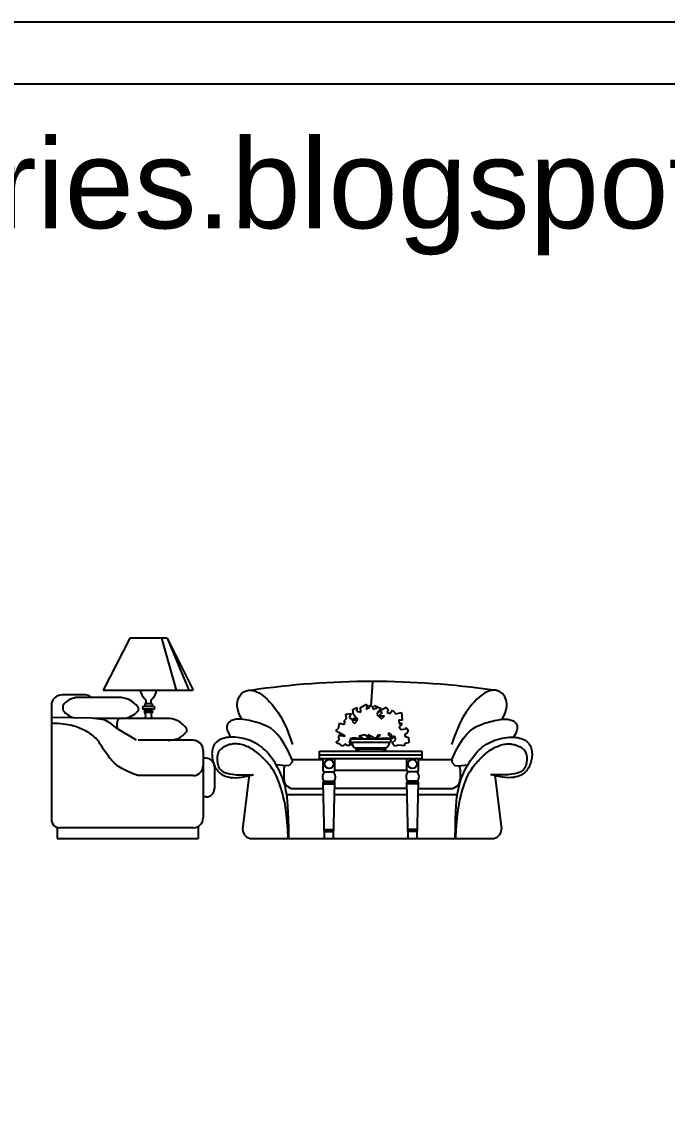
# Model space of a CAD drawing. Header units: inches. Extents: x 11 to 53.5, y 7.4 to 32.2.
# Drawn here: x 15.99 to 19.5, y 26.2 to 32.15 of the extents above; entities that cross this region are included whole.
import ezdxf

# ---------------------------------------------------------------- set-up
doc = ezdxf.new("R2010")
doc.units = ezdxf.units.IN
doc.header["$MEASUREMENT"] = 0
doc.layers.add('02', color=2, linetype='Continuous')
doc.layers.add('kadrbm', color=4, linetype='Continuous')
doc.styles.add('bmmm', font='swissel.ttf')

# ---------------------------------------------------------------- blocks, each defined once
blk = doc.blocks.new('kadrbm')
at = {"layer": 'kadrbm', "color": 4}
blk.add_lwpolyline([(0, 0), (0, 24.7972), (21, 24.7972), (21, 0), (0, 0)], close=True, dxfattribs=at)
blk.add_lwpolyline([(20.6631, 0.3257), (20.6631, 24.4603), (0.3369, 24.4603), (0.3369, 0.3257), (20.6631, 0.3257)], dxfattribs=at)
at = {"layer": 'kadrbm', "color": 211, "true_color": 0xf674fb, "style": 'bmmm'}
blk.add_text('www.cad-libraries.blogspot.com', height=0.485134, dxfattribs=at).set_placement((0.5726, 23.6772))

msp = doc.modelspace()

# ---------------------------------------------------------------- linework, layer by layer
at = {"layer": '02'}
for p, q in [((16.5794, 28.8099), (16.4354, 28.5275)), ((16.7823, 28.8099), (16.5794, 28.8099)), ((16.7516, 28.8099), (16.8305, 28.5275)), ((16.7823, 28.8099), (16.9232, 28.5275)), ((16.7823, 28.8099), (16.9002, 28.5275)), ((16.4354, 28.5275), (16.9232, 28.5275)), ((17.2134, 28.5244), (17.2191, 28.526)), ((17.2191, 28.526), (17.2248, 28.527)), ((17.2248, 28.527), (17.2308, 28.5275)), ((17.2308, 28.5275), (17.237, 28.5274)), ((17.237, 28.5274), (17.2434, 28.5267)), ((17.2434, 28.5267), (17.2503, 28.5254)), ((17.2503, 28.5254), (17.2574, 28.5234)), ((17.8966, 28.5746), (17.8877, 28.4416)), ((18.5382, 28.5254), (18.531, 28.5234)), ((18.545, 28.5267), (18.5382, 28.5254)), ((18.5515, 28.5274), (18.545, 28.5267)), ((18.5577, 28.5275), (18.5515, 28.5274)), ((18.5636, 28.527), (18.5577, 28.5275)), ((18.5694, 28.526), (18.5636, 28.527)), ((18.575, 28.5244), (18.5694, 28.526)), ((16.3388, 28.5017), (16.2139, 28.5017)), ((16.5182, 28.4873), (16.3001, 28.4873)), ((17.1641, 28.4641), (17.1665, 28.4741)), ((17.1665, 28.4741), (17.1698, 28.483)), ((17.1698, 28.483), (17.1735, 28.4908)), ((17.1735, 28.4908), (17.1776, 28.4977)), ((17.1776, 28.4977), (17.1821, 28.5037)), ((17.1821, 28.5037), (17.1868, 28.5088)), ((17.1868, 28.5088), (17.1919, 28.5131)), ((17.1919, 28.5131), (17.1971, 28.5168)), ((17.1971, 28.5168), (17.2024, 28.5199)), ((17.2024, 28.5199), (17.2079, 28.5224)), ((17.2079, 28.5224), (17.2134, 28.5244)), ((17.2574, 28.5234), (17.2651, 28.5208)), ((17.2651, 28.5208), (17.2732, 28.5173)), ((17.2732, 28.5173), (17.2819, 28.5126)), ((17.2819, 28.5126), (17.2914, 28.5067)), ((17.2914, 28.5067), (17.3016, 28.4991)), ((17.3016, 28.4991), (17.3127, 28.4899)), ((17.3127, 28.4899), (17.3247, 28.4786)), ((17.3247, 28.4786), (17.3378, 28.4651)), ((17.3378, 28.4651), (17.352, 28.4491)), ((18.4507, 28.4651), (18.4365, 28.4491)), ((18.4638, 28.4786), (18.4507, 28.4651)), ((18.4758, 28.4899), (18.4638, 28.4786)), ((18.4869, 28.4991), (18.4758, 28.4899)), ((18.4971, 28.5067), (18.4869, 28.4991)), ((18.5065, 28.5126), (18.4971, 28.5067)), ((18.5153, 28.5173), (18.5065, 28.5126)), ((18.5234, 28.5208), (18.5153, 28.5173)), ((18.531, 28.5234), (18.5234, 28.5208)), ((18.5806, 28.5224), (18.575, 28.5244)), ((18.586, 28.5199), (18.5806, 28.5224)), ((18.5914, 28.5168), (18.586, 28.5199)), ((18.5966, 28.5131), (18.5914, 28.5168)), ((18.6016, 28.5088), (18.5966, 28.5131)), ((18.6064, 28.5037), (18.6016, 28.5088)), ((18.6109, 28.4977), (18.6064, 28.5037)), ((18.615, 28.4908), (18.6109, 28.4977)), ((18.6187, 28.483), (18.615, 28.4908)), ((18.6219, 28.4741), (18.6187, 28.483)), ((18.6243, 28.4641), (18.6219, 28.4741)), ((16.1543, 28.4565), (16.1543, 27.8256)), ((16.2168, 28.4422), (16.2168, 28.4191)), ((16.6247, 28.4331), (16.6247, 28.4139)), ((16.7071, 28.4392), (16.6563, 28.4392)), ((16.7071, 28.4237), (16.6563, 28.4237)), ((16.6622, 28.4536), (16.6622, 28.4392)), ((16.7012, 28.4536), (16.6622, 28.4536)), ((16.7, 28.4147), (16.6634, 28.4147)), ((16.7, 28.4059), (16.6634, 28.4059)), ((16.7012, 28.4536), (16.7012, 28.4392)), ((17.1629, 28.4526), (17.1641, 28.4641)), ((17.1633, 28.4397), (17.1629, 28.4526)), ((17.1656, 28.425), (17.1633, 28.4397)), ((17.1702, 28.4085), (17.1656, 28.425)), ((17.1775, 28.3901), (17.1702, 28.4085)), ((17.352, 28.4491), (17.367, 28.4303)), ((17.367, 28.4303), (17.3827, 28.4082)), ((17.3827, 28.4082), (17.3988, 28.3824)), ((17.7896, 28.4222), (17.8139, 28.4329)), ((17.7944, 28.395), (17.7896, 28.4222)), ((17.8139, 28.4329), (17.8109, 28.4144)), ((17.8109, 28.4144), (17.8343, 28.4076)), ((17.8323, 28.4329), (17.8634, 28.4513)), ((17.8343, 28.4076), (17.8323, 28.4329)), ((17.8615, 28.4241), (17.8828, 28.4358)), ((17.8673, 28.4319), (17.8615, 28.4241)), ((17.8634, 28.4513), (17.8673, 28.4319)), ((17.8828, 28.4358), (17.876, 28.4445)), ((17.876, 28.4445), (17.8993, 28.4387)), ((17.8993, 28.4387), (17.8993, 28.4241)), ((17.8993, 28.4241), (17.9226, 28.4309)), ((17.9226, 28.4309), (17.9081, 28.4436)), ((17.9081, 28.4436), (17.943, 28.428)), ((17.9275, 28.4125), (17.9197, 28.395)), ((17.9275, 28.4125), (17.9702, 28.4348)), ((17.943, 28.428), (17.9275, 28.4125)), ((17.9518, 28.4057), (17.9275, 28.4125)), ((17.9343, 28.3921), (17.9518, 28.4057)), ((17.9702, 28.4348), (17.9838, 28.4164)), ((17.9838, 28.4164), (17.9751, 28.4076)), ((17.9751, 28.4076), (17.9906, 28.4018)), ((17.9906, 28.4018), (18.0062, 28.4183)), ((18.0062, 28.4183), (18.0237, 28.3989)), ((18.0237, 28.3989), (18.0547, 28.4067)), ((18.0547, 28.4067), (18.0557, 28.3892)), ((18.4058, 28.4082), (18.3897, 28.3824)), ((18.4215, 28.4303), (18.4058, 28.4082)), ((18.4365, 28.4491), (18.4215, 28.4303)), ((18.611, 28.3901), (18.6183, 28.4085)), ((18.6183, 28.4085), (18.6229, 28.425)), ((18.6229, 28.425), (18.6252, 28.4397)), ((18.6255, 28.4526), (18.6243, 28.4641)), ((18.6252, 28.4397), (18.6255, 28.4526)), ((16.37, 28.3758), (16.1543, 28.3799)), ((16.1727, 28.3471), (16.1543, 28.3473)), ((16.1895, 28.3464), (16.1727, 28.3471)), ((16.2049, 28.3453), (16.1895, 28.3464)), ((16.4425, 28.3673), (16.37, 28.3758)), ((16.7783, 28.3739), (16.3862, 28.3739)), ((16.4767, 28.346), (16.4425, 28.3673)), ((16.5129, 28.3183), (16.4767, 28.346)), ((17.1122, 28.3465), (17.1095, 28.3423)), ((17.1155, 28.3504), (17.1122, 28.3465)), ((17.1193, 28.3541), (17.1155, 28.3504)), ((17.1236, 28.3574), (17.1193, 28.3541)), ((17.1284, 28.3603), (17.1236, 28.3574)), ((17.1335, 28.3629), (17.1284, 28.3603)), ((17.139, 28.3651), (17.1335, 28.3629)), ((17.1448, 28.367), (17.139, 28.3651)), ((17.1508, 28.3684), (17.1448, 28.367)), ((17.1572, 28.3694), (17.1508, 28.3684)), ((17.164, 28.37), (17.1572, 28.3694)), ((17.1713, 28.3702), (17.164, 28.37)), ((17.1792, 28.37), (17.1713, 28.3702)), ((17.1878, 28.3694), (17.1775, 28.3901)), ((17.1878, 28.3694), (17.1792, 28.37)), ((17.1971, 28.3684), (17.1878, 28.3694)), ((17.2073, 28.367), (17.1971, 28.3684)), ((17.2183, 28.3651), (17.2073, 28.367)), ((17.2302, 28.3628), (17.2183, 28.3651)), ((17.2428, 28.36), (17.2302, 28.3628)), ((17.2562, 28.3566), (17.2428, 28.36)), ((17.2701, 28.3525), (17.2562, 28.3566)), ((17.2845, 28.3477), (17.2701, 28.3525)), ((17.2994, 28.3421), (17.2845, 28.3477)), ((17.3988, 28.3824), (17.415, 28.3524)), ((17.415, 28.3524), (17.4312, 28.3179)), ((17.7148, 28.3232), (17.7158, 28.3475)), ((17.7158, 28.3475), (17.7274, 28.3465)), ((17.7274, 28.3465), (17.74, 28.3426)), ((17.74, 28.3426), (17.7478, 28.3484)), ((17.7439, 28.362), (17.7566, 28.3746)), ((17.7478, 28.3484), (17.7439, 28.362)), ((17.7527, 28.397), (17.7672, 28.3999)), ((17.7566, 28.3746), (17.7527, 28.397)), ((17.7672, 28.3999), (17.7808, 28.4018)), ((17.775, 28.3911), (17.7702, 28.3795)), ((17.7702, 28.3795), (17.7876, 28.3678)), ((17.7808, 28.4018), (17.775, 28.3911)), ((17.7974, 28.3756), (17.7857, 28.3572)), ((17.7857, 28.3572), (17.7983, 28.3475)), ((17.7876, 28.3678), (17.8061, 28.3649)), ((17.8177, 28.3669), (17.7944, 28.395)), ((17.8061, 28.3649), (17.7974, 28.3756)), ((17.7983, 28.3475), (17.8177, 28.3669)), ((17.9197, 28.395), (17.946, 28.3727)), ((17.9401, 28.3873), (17.9343, 28.3921)), ((17.9615, 28.3863), (17.9401, 28.3873)), ((17.946, 28.3727), (17.9615, 28.3863)), ((18.0586, 28.363), (18.0392, 28.3659)), ((18.0392, 28.3659), (18.0421, 28.3455)), ((18.0421, 28.3455), (18.0538, 28.3504)), ((18.0538, 28.3504), (18.0538, 28.3387)), ((18.0557, 28.3892), (18.0586, 28.363)), ((18.3734, 28.3524), (18.3573, 28.3179)), ((18.3897, 28.3824), (18.3734, 28.3524)), ((18.4891, 28.3421), (18.504, 28.3477)), ((18.504, 28.3477), (18.5184, 28.3525)), ((18.5184, 28.3525), (18.5323, 28.3566)), ((18.5323, 28.3566), (18.5456, 28.36)), ((18.5456, 28.36), (18.5583, 28.3628)), ((18.5583, 28.3628), (18.5702, 28.3651)), ((18.5702, 28.3651), (18.5812, 28.367)), ((18.5812, 28.367), (18.5914, 28.3684)), ((18.5914, 28.3684), (18.6007, 28.3694)), ((18.6007, 28.3694), (18.611, 28.3901)), ((18.6007, 28.3694), (18.6092, 28.37)), ((18.6092, 28.37), (18.6171, 28.3702)), ((18.6171, 28.3702), (18.6244, 28.37)), ((18.6244, 28.37), (18.6313, 28.3694)), ((18.6313, 28.3694), (18.6376, 28.3684)), ((18.6376, 28.3684), (18.6437, 28.367)), ((18.6437, 28.367), (18.6495, 28.3651)), ((18.6495, 28.3651), (18.6549, 28.3629)), ((18.6549, 28.3629), (18.6601, 28.3603)), ((18.6601, 28.3603), (18.6648, 28.3574)), ((18.6648, 28.3574), (18.6691, 28.3541)), ((18.6691, 28.3541), (18.673, 28.3504)), ((18.673, 28.3504), (18.6763, 28.3465)), ((18.6763, 28.3465), (18.679, 28.3423)), ((16.219, 28.3438), (16.2049, 28.3453)), ((16.232, 28.342), (16.219, 28.3438)), ((16.244, 28.34), (16.232, 28.342)), ((16.2552, 28.3376), (16.244, 28.34)), ((16.2657, 28.3351), (16.2552, 28.3376)), ((16.2755, 28.3324), (16.2657, 28.3351)), ((16.2849, 28.3296), (16.2755, 28.3324)), ((16.2939, 28.3265), (16.2849, 28.3296)), ((16.3025, 28.3233), (16.2939, 28.3265)), ((16.3108, 28.3199), (16.3025, 28.3233)), ((16.319, 28.3163), (16.3108, 28.3199)), ((16.327, 28.3125), (16.319, 28.3163)), ((16.335, 28.3085), (16.327, 28.3125)), ((16.3431, 28.3043), (16.335, 28.3085)), ((16.3511, 28.2999), (16.3431, 28.3043)), ((16.359, 28.2952), (16.3511, 28.2999)), ((16.3668, 28.2902), (16.359, 28.2952)), ((16.3743, 28.2849), (16.3668, 28.2902)), ((16.616, 28.2562), (16.5129, 28.3183)), ((16.8866, 28.3198), (16.8866, 28.3005)), ((17.106, 28.3325), (17.1057, 28.3265)), ((17.1057, 28.3265), (17.1066, 28.3193)), ((17.1073, 28.3377), (17.106, 28.3325)), ((17.1066, 28.3193), (17.1088, 28.3106)), ((17.1095, 28.3423), (17.1073, 28.3377)), ((17.1088, 28.3106), (17.1127, 28.3001)), ((17.1127, 28.3001), (17.1182, 28.2874)), ((17.1182, 28.2874), (17.1258, 28.2724)), ((17.3146, 28.3358), (17.2994, 28.3421)), ((17.3302, 28.3283), (17.3146, 28.3358)), ((17.3462, 28.3187), (17.3302, 28.3283)), ((17.3628, 28.3059), (17.3462, 28.3187)), ((17.3803, 28.2885), (17.3628, 28.3059)), ((17.3987, 28.2655), (17.3803, 28.2885)), ((17.4312, 28.3179), (17.4469, 28.2784)), ((17.6983, 28.3086), (17.7148, 28.3232)), ((17.7138, 28.298), (17.6983, 28.3086)), ((17.7488, 28.2776), (17.7138, 28.298)), ((17.9897, 28.2941), (17.9799, 28.2883)), ((17.9799, 28.2883), (18.0038, 28.2627)), ((18.0013, 28.2834), (17.9897, 28.2941)), ((18.046, 28.3339), (18.0421, 28.3222)), ((18.0421, 28.3222), (18.0508, 28.3135)), ((18.0538, 28.3387), (18.046, 28.3339)), ((18.0508, 28.3135), (18.079, 28.3174)), ((18.0839, 28.2931), (18.0712, 28.2844)), ((18.079, 28.3174), (18.0771, 28.3251)), ((18.0771, 28.3251), (18.0897, 28.3116)), ((18.0897, 28.3116), (18.0839, 28.2931)), ((18.3573, 28.3179), (18.3415, 28.2784)), ((18.3898, 28.2655), (18.4082, 28.2885)), ((18.4082, 28.2885), (18.4257, 28.3059)), ((18.4257, 28.3059), (18.4423, 28.3187)), ((18.4423, 28.3187), (18.4583, 28.3283)), ((18.4583, 28.3283), (18.4739, 28.3358)), ((18.4739, 28.3358), (18.4891, 28.3421)), ((18.6702, 28.2874), (18.6627, 28.2724)), ((18.6758, 28.3001), (18.6702, 28.2874)), ((18.6796, 28.3106), (18.6758, 28.3001)), ((18.679, 28.3423), (18.6811, 28.3377)), ((18.6819, 28.3193), (18.6796, 28.3106)), ((18.6811, 28.3377), (18.6824, 28.3325)), ((18.6827, 28.3265), (18.6819, 28.3193)), ((18.6824, 28.3325), (18.6827, 28.3265)), ((16.3817, 28.2792), (16.3743, 28.2849)), ((16.3886, 28.2732), (16.3817, 28.2792)), ((16.3952, 28.2667), (16.3886, 28.2732)), ((16.4014, 28.2598), (16.3952, 28.2667)), ((16.4072, 28.2525), (16.4014, 28.2598)), ((16.4126, 28.2449), (16.4072, 28.2525)), ((16.4179, 28.2372), (16.4126, 28.2449)), ((16.4229, 28.2293), (16.4179, 28.2372)), ((16.4278, 28.2213), (16.4229, 28.2293)), ((16.9239, 28.2554), (16.6251, 28.2554)), ((17.0353, 28.2269), (17.0323, 28.2204)), ((17.0389, 28.2331), (17.0353, 28.2269)), ((17.0431, 28.2389), (17.0389, 28.2331)), ((17.0481, 28.2443), (17.0431, 28.2389)), ((17.0538, 28.2493), (17.0481, 28.2443)), ((17.0603, 28.2539), (17.0538, 28.2493)), ((17.0675, 28.2581), (17.0603, 28.2539)), ((17.0756, 28.2619), (17.0675, 28.2581)), ((17.0843, 28.2651), (17.0756, 28.2619)), ((17.0937, 28.2679), (17.0843, 28.2651)), ((17.1038, 28.27), (17.0937, 28.2679)), ((17.1084, 28.2277), (17.1023, 28.2252)), ((17.1145, 28.2715), (17.1038, 28.27)), ((17.1148, 28.23), (17.1084, 28.2277)), ((17.1258, 28.2724), (17.1145, 28.2715)), ((17.1213, 28.2319), (17.1148, 28.23)), ((17.1279, 28.2336), (17.1213, 28.2319)), ((17.1376, 28.2726), (17.1258, 28.2724)), ((17.1347, 28.2348), (17.1279, 28.2336)), ((17.1415, 28.2357), (17.1347, 28.2348)), ((17.1498, 28.2721), (17.1376, 28.2726)), ((17.1484, 28.2362), (17.1415, 28.2357)), ((17.1553, 28.2362), (17.1484, 28.2362)), ((17.1625, 28.2709), (17.1498, 28.2721)), ((17.1622, 28.2358), (17.1553, 28.2362)), ((17.1693, 28.235), (17.1622, 28.2358)), ((17.1754, 28.2691), (17.1625, 28.2709)), ((17.1764, 28.2339), (17.1693, 28.235)), ((17.1884, 28.2666), (17.1754, 28.2691)), ((17.1836, 28.2323), (17.1764, 28.2339)), ((17.1909, 28.2305), (17.1836, 28.2323)), ((17.2014, 28.2635), (17.1884, 28.2666)), ((17.1984, 28.2282), (17.1909, 28.2305)), ((17.2059, 28.2256), (17.1984, 28.2282)), ((17.2143, 28.2599), (17.2014, 28.2635)), ((17.227, 28.2557), (17.2143, 28.2599)), ((17.2393, 28.2511), (17.227, 28.2557)), ((17.2511, 28.246), (17.2393, 28.2511)), ((17.2624, 28.2403), (17.2511, 28.246)), ((17.2734, 28.2341), (17.2624, 28.2403)), ((17.284, 28.2273), (17.2734, 28.2341)), ((17.2942, 28.2198), (17.284, 28.2273)), ((17.4182, 28.2356), (17.3987, 28.2655)), ((17.4391, 28.1976), (17.4182, 28.2356)), ((17.4469, 28.2784), (17.4621, 28.2335)), ((17.7022, 28.2426), (17.7031, 28.2504)), ((17.7206, 28.232), (17.7022, 28.2426)), ((17.7031, 28.2504), (17.7119, 28.2543)), ((17.7119, 28.2543), (17.7167, 28.2582)), ((17.7148, 28.2698), (17.7158, 28.2844)), ((17.7167, 28.2582), (17.7148, 28.2698)), ((17.7158, 28.2844), (17.7245, 28.2815)), ((17.7206, 28.231), (17.7206, 28.232)), ((17.7342, 28.2242), (17.7206, 28.231)), ((17.7245, 28.2815), (17.7488, 28.2776)), ((17.7468, 28.2339), (17.7342, 28.2242)), ((17.7634, 28.2261), (17.7468, 28.2339)), ((17.7847, 28.232), (17.7634, 28.2261)), ((17.777, 28.265), (17.7711, 28.2397)), ((17.7711, 28.2397), (17.7847, 28.232)), ((17.7983, 28.2688), (17.777, 28.265)), ((17.988, 28.2617), (17.7857, 28.2617)), ((17.988, 28.243), (17.7857, 28.243)), ((17.8255, 28.264), (17.7983, 28.2688)), ((17.8527, 28.2844), (17.8226, 28.2786)), ((17.8226, 28.2786), (17.8449, 28.2688)), ((17.8449, 28.2688), (17.8255, 28.264)), ((17.8857, 28.2669), (17.8527, 28.2844)), ((17.8751, 28.2844), (17.8644, 28.2737)), ((17.8644, 28.2737), (17.8857, 28.2669)), ((17.9139, 28.264), (17.8751, 28.2844)), ((17.9294, 28.2853), (17.9139, 28.264)), ((17.9139, 28.264), (17.9411, 28.2834)), ((17.9712, 28.2669), (17.9139, 28.264)), ((17.9139, 28.264), (17.9139, 28.264)), ((17.9411, 28.2834), (17.9294, 28.2853)), ((18.0038, 28.2627), (17.9712, 28.2669)), ((18.0038, 28.2627), (18.0013, 28.2834)), ((18.0169, 28.2795), (18.0038, 28.2627)), ((18.0038, 28.2627), (18.0038, 28.2627)), ((18.0038, 28.2425), (18.0227, 28.2601)), ((18.0169, 28.2242), (18.0038, 28.2425)), ((18.0227, 28.2601), (18.0169, 28.2795)), ((18.0392, 28.2291), (18.0169, 28.2242)), ((18.0693, 28.2252), (18.0392, 28.2291)), ((18.0722, 28.2388), (18.0693, 28.2252)), ((18.0712, 28.2844), (18.0761, 28.2756)), ((18.0936, 28.2426), (18.0722, 28.2388)), ((18.0761, 28.2756), (18.0926, 28.2708)), ((18.0926, 28.2708), (18.0936, 28.2426)), ((18.3415, 28.2784), (18.3264, 28.2335)), ((18.3493, 28.1976), (18.3702, 28.2356)), ((18.3702, 28.2356), (18.3898, 28.2655)), ((18.4943, 28.2198), (18.5045, 28.2273)), ((18.5045, 28.2273), (18.5151, 28.2341)), ((18.5151, 28.2341), (18.526, 28.2403)), ((18.526, 28.2403), (18.5374, 28.246)), ((18.5374, 28.246), (18.5492, 28.2511)), ((18.5492, 28.2511), (18.5615, 28.2557)), ((18.5615, 28.2557), (18.5741, 28.2599)), ((18.5741, 28.2599), (18.587, 28.2635)), ((18.5825, 28.2256), (18.5901, 28.2282)), ((18.587, 28.2635), (18.6001, 28.2666)), ((18.5901, 28.2282), (18.5976, 28.2305)), ((18.5976, 28.2305), (18.6049, 28.2323)), ((18.6001, 28.2666), (18.6131, 28.2691)), ((18.6049, 28.2323), (18.6121, 28.2339)), ((18.6121, 28.2339), (18.6192, 28.235)), ((18.6131, 28.2691), (18.626, 28.2709)), ((18.6192, 28.235), (18.6262, 28.2358)), ((18.626, 28.2709), (18.6386, 28.2721)), ((18.6262, 28.2358), (18.6332, 28.2362)), ((18.6332, 28.2362), (18.6401, 28.2362)), ((18.6386, 28.2721), (18.6509, 28.2726)), ((18.6401, 28.2362), (18.647, 28.2357)), ((18.647, 28.2357), (18.6538, 28.2348)), ((18.6509, 28.2726), (18.6627, 28.2724)), ((18.6538, 28.2348), (18.6605, 28.2336)), ((18.6605, 28.2336), (18.6672, 28.2319)), ((18.6627, 28.2724), (18.674, 28.2715)), ((18.6672, 28.2319), (18.6737, 28.23)), ((18.6737, 28.23), (18.6801, 28.2277)), ((18.674, 28.2715), (18.6847, 28.27)), ((18.6801, 28.2277), (18.6862, 28.2252)), ((18.6847, 28.27), (18.6947, 28.2679)), ((18.6947, 28.2679), (18.7042, 28.2651)), ((18.7042, 28.2651), (18.7129, 28.2619)), ((18.7129, 28.2619), (18.7209, 28.2581)), ((18.7209, 28.2581), (18.7282, 28.2539)), ((18.7282, 28.2539), (18.7347, 28.2493)), ((18.7347, 28.2493), (18.7404, 28.2443)), ((18.7404, 28.2443), (18.7453, 28.2389)), ((18.7453, 28.2389), (18.7496, 28.2331)), ((18.7496, 28.2331), (18.7532, 28.2269)), ((18.7532, 28.2269), (18.7562, 28.2204)), ((16.4327, 28.2134), (16.4278, 28.2213)), ((16.4375, 28.2057), (16.4327, 28.2134)), ((16.4425, 28.1981), (16.4375, 28.2057)), ((16.4476, 28.1906), (16.4425, 28.1981)), ((16.4528, 28.1833), (16.4476, 28.1906)), ((16.4582, 28.176), (16.4528, 28.1833)), ((16.4639, 28.1686), (16.4582, 28.176)), ((16.4698, 28.1612), (16.4639, 28.1686)), ((16.978, 28.2013), (16.978, 27.8346)), ((17.0261, 28.1912), (17.0258, 28.1833)), ((17.0258, 28.1833), (17.026, 28.1754)), ((17.026, 28.1754), (17.0266, 28.1674)), ((17.0269, 28.1989), (17.0261, 28.1912)), ((17.0266, 28.1674), (17.0276, 28.1594)), ((17.0281, 28.2064), (17.0269, 28.1989)), ((17.0299, 28.2135), (17.0281, 28.2064)), ((17.0323, 28.2204), (17.0299, 28.2135)), ((17.0547, 28.1677), (17.0542, 28.1606)), ((17.0556, 28.1746), (17.0547, 28.1677)), ((17.057, 28.1811), (17.0556, 28.1746)), ((17.0589, 28.1871), (17.057, 28.1811)), ((17.0613, 28.1926), (17.0589, 28.1871)), ((17.0642, 28.1976), (17.0613, 28.1926)), ((17.0676, 28.2021), (17.0642, 28.1976)), ((17.0714, 28.2062), (17.0676, 28.2021)), ((17.0757, 28.2099), (17.0714, 28.2062)), ((17.0803, 28.2134), (17.0757, 28.2099)), ((17.0854, 28.2166), (17.0803, 28.2134)), ((17.0907, 28.2196), (17.0854, 28.2166)), ((17.0963, 28.2225), (17.0907, 28.2196)), ((17.1023, 28.2252), (17.0963, 28.2225)), ((17.2136, 28.2227), (17.2059, 28.2256)), ((17.2214, 28.2194), (17.2136, 28.2227)), ((17.2292, 28.2157), (17.2214, 28.2194)), ((17.237, 28.2117), (17.2292, 28.2157)), ((17.2448, 28.2072), (17.237, 28.2117)), ((17.2526, 28.2024), (17.2448, 28.2072)), ((17.2602, 28.1971), (17.2526, 28.2024)), ((17.2678, 28.1914), (17.2602, 28.1971)), ((17.2753, 28.1853), (17.2678, 28.1914)), ((17.2827, 28.179), (17.2753, 28.1853)), ((17.2899, 28.1724), (17.2827, 28.179)), ((17.297, 28.1656), (17.2899, 28.1724)), ((17.3042, 28.2115), (17.2942, 28.2198)), ((17.3139, 28.2025), (17.3042, 28.2115)), ((17.3235, 28.1926), (17.3139, 28.2025)), ((17.3328, 28.1818), (17.3235, 28.1926)), ((17.342, 28.1702), (17.3328, 28.1818)), ((17.3509, 28.158), (17.342, 28.1702)), ((17.4615, 28.1503), (17.4391, 28.1976)), ((17.6092, 28.1959), (18.1657, 28.1959)), ((17.6092, 28.1559), (17.6092, 28.1959)), ((17.6092, 28.1759), (18.1657, 28.1759)), ((17.8046, 28.2151), (17.9707, 28.2151)), ((17.808, 28.2089), (17.9673, 28.2089)), ((18.1657, 28.1559), (18.1657, 28.1959)), ((18.327, 28.1503), (18.3493, 28.1976)), ((18.4376, 28.158), (18.4465, 28.1702)), ((18.4465, 28.1702), (18.4556, 28.1818)), ((18.4556, 28.1818), (18.465, 28.1926)), ((18.465, 28.1926), (18.4745, 28.2025)), ((18.4745, 28.2025), (18.4843, 28.2115)), ((18.4843, 28.2115), (18.4943, 28.2198)), ((18.4915, 28.1656), (18.4986, 28.1724)), ((18.4986, 28.1724), (18.5058, 28.179)), ((18.5058, 28.179), (18.5132, 28.1853)), ((18.5132, 28.1853), (18.5206, 28.1914)), ((18.5206, 28.1914), (18.5282, 28.1971)), ((18.5282, 28.1971), (18.5359, 28.2024)), ((18.5359, 28.2024), (18.5437, 28.2072)), ((18.5437, 28.2072), (18.5515, 28.2117)), ((18.5515, 28.2117), (18.5593, 28.2157)), ((18.5593, 28.2157), (18.5671, 28.2194)), ((18.5671, 28.2194), (18.5749, 28.2227)), ((18.5749, 28.2227), (18.5825, 28.2256)), ((18.6862, 28.2252), (18.6921, 28.2225)), ((18.6921, 28.2225), (18.6978, 28.2196)), ((18.6978, 28.2196), (18.7031, 28.2166)), ((18.7031, 28.2166), (18.7081, 28.2134)), ((18.7081, 28.2134), (18.7128, 28.2099)), ((18.7128, 28.2099), (18.717, 28.2062)), ((18.717, 28.2062), (18.7209, 28.2021)), ((18.7209, 28.2021), (18.7243, 28.1976)), ((18.7243, 28.1976), (18.7272, 28.1926)), ((18.7272, 28.1926), (18.7296, 28.1871)), ((18.7296, 28.1871), (18.7315, 28.1811)), ((18.7315, 28.1811), (18.7329, 28.1746)), ((18.7329, 28.1746), (18.7338, 28.1677)), ((18.7338, 28.1677), (18.7343, 28.1606)), ((18.7562, 28.2204), (18.7585, 28.2135)), ((18.7585, 28.2135), (18.7603, 28.2064)), ((18.7603, 28.2064), (18.7616, 28.1989)), ((18.7619, 28.1674), (18.7609, 28.1594)), ((18.7616, 28.1989), (18.7623, 28.1912)), ((18.7625, 28.1754), (18.7619, 28.1674)), ((18.7623, 28.1912), (18.7626, 28.1833)), ((18.7626, 28.1833), (18.7625, 28.1754)), ((16.4761, 28.1537), (16.4698, 28.1612)), ((16.4827, 28.1459), (16.4761, 28.1537)), ((16.4898, 28.138), (16.4827, 28.1459)), ((16.4982, 28.1296), (16.4898, 28.138)), ((16.5087, 28.1207), (16.4982, 28.1296)), ((16.5222, 28.1112), (16.5087, 28.1207)), ((16.5395, 28.1009), (16.5222, 28.1112)), ((16.9939, 28.1577), (16.978, 28.1577)), ((17.0276, 28.1594), (17.0289, 28.1515)), ((17.0289, 28.1515), (17.0306, 28.1438)), ((17.0306, 28.1438), (17.0326, 28.1363)), ((17.0326, 28.1363), (17.0349, 28.129)), ((17.0349, 28.129), (17.0375, 28.122)), ((17.0375, 28.122), (17.0405, 28.1152)), ((17.039, 28.1126), (17.039, 27.9936)), ((17.0405, 28.1152), (17.0438, 28.1086)), ((17.0438, 28.1086), (17.0474, 28.1023)), ((17.0542, 28.1606), (17.0541, 28.1533)), ((17.0541, 28.1533), (17.0544, 28.146)), ((17.0544, 28.146), (17.0551, 28.1388)), ((17.0551, 28.1388), (17.056, 28.1317)), ((17.056, 28.1317), (17.0572, 28.1249)), ((17.0572, 28.1249), (17.0589, 28.1183)), ((17.0589, 28.1183), (17.0612, 28.112)), ((17.0612, 28.112), (17.0641, 28.106)), ((17.3039, 28.1587), (17.297, 28.1656)), ((17.3106, 28.1518), (17.3039, 28.1587)), ((17.3171, 28.1449), (17.3106, 28.1518)), ((17.3235, 28.1381), (17.3171, 28.1449)), ((17.3296, 28.1313), (17.3235, 28.1381)), ((17.3356, 28.1243), (17.3296, 28.1313)), ((17.3415, 28.117), (17.3356, 28.1243)), ((17.3473, 28.1093), (17.3415, 28.117)), ((17.353, 28.101), (17.3473, 28.1093)), ((17.3595, 28.1453), (17.3509, 28.158)), ((17.3678, 28.1324), (17.3595, 28.1453)), ((17.3756, 28.1192), (17.3678, 28.1324)), ((17.4257, 28.1176), (17.3735, 28.1227)), ((17.3829, 28.106), (17.3756, 28.1192)), ((17.4445, 28.1192), (17.4257, 28.1176)), ((17.4615, 28.1363), (17.4445, 28.1192)), ((17.6292, 28.1503), (17.4615, 28.1503)), ((17.4615, 28.1503), (17.4615, 28.1363)), ((17.6092, 28.1559), (18.1657, 28.1559)), ((17.6292, 28.0889), (17.6292, 28.1559)), ((17.6922, 28.0889), (17.6922, 28.1559)), ((18.0827, 28.0889), (18.0827, 28.1559)), ((18.1457, 28.0889), (18.1457, 28.1559)), ((18.327, 28.1503), (18.1457, 28.1503)), ((18.327, 28.1503), (18.327, 28.1363)), ((18.327, 28.1363), (18.344, 28.1192)), ((18.344, 28.1192), (18.3627, 28.1176)), ((18.3627, 28.1176), (18.415, 28.1227)), ((18.4055, 28.106), (18.4129, 28.1192)), ((18.4129, 28.1192), (18.4207, 28.1324)), ((18.4207, 28.1324), (18.429, 28.1453)), ((18.429, 28.1453), (18.4376, 28.158)), ((18.4354, 28.101), (18.4412, 28.1093)), ((18.4412, 28.1093), (18.4469, 28.117)), ((18.4469, 28.117), (18.4528, 28.1243)), ((18.4528, 28.1243), (18.4588, 28.1313)), ((18.4588, 28.1313), (18.465, 28.1381)), ((18.465, 28.1381), (18.4714, 28.1449)), ((18.4714, 28.1449), (18.4779, 28.1518)), ((18.4779, 28.1518), (18.4846, 28.1587)), ((18.4846, 28.1587), (18.4915, 28.1656)), ((18.7273, 28.112), (18.7243, 28.106)), ((18.7296, 28.1183), (18.7273, 28.112)), ((18.7312, 28.1249), (18.7296, 28.1183)), ((18.7325, 28.1317), (18.7312, 28.1249)), ((18.7334, 28.1388), (18.7325, 28.1317)), ((18.734, 28.146), (18.7334, 28.1388)), ((18.7343, 28.1533), (18.734, 28.146)), ((18.7343, 28.1606), (18.7343, 28.1533)), ((18.7447, 28.1086), (18.7411, 28.1023)), ((18.748, 28.1152), (18.7447, 28.1086)), ((18.751, 28.122), (18.748, 28.1152)), ((18.7536, 28.129), (18.751, 28.122)), ((18.7559, 28.1363), (18.7536, 28.129)), ((18.7579, 28.1438), (18.7559, 28.1363)), ((18.7596, 28.1515), (18.7579, 28.1438)), ((18.7609, 28.1594), (18.7596, 28.1515)), ((16.5616, 28.0898), (16.5395, 28.1009)), ((16.5893, 28.0775), (16.5616, 28.0898)), ((16.6234, 28.0642), (16.5893, 28.0775)), ((16.9239, 28.0642), (16.6234, 28.0642)), ((17.0474, 28.1023), (17.0514, 28.0963)), ((17.0514, 28.0963), (17.0558, 28.0905)), ((17.0558, 28.0905), (17.0606, 28.085)), ((17.0606, 28.085), (17.0659, 28.0798)), ((17.0641, 28.106), (17.068, 28.1004)), ((17.0659, 28.0798), (17.0717, 28.0749)), ((17.068, 28.1004), (17.073, 28.095)), ((17.0717, 28.0749), (17.0783, 28.0704)), ((17.073, 28.095), (17.0792, 28.09)), ((17.0783, 28.0704), (17.0857, 28.0663)), ((17.0792, 28.09), (17.0868, 28.0852)), ((17.0857, 28.0663), (17.094, 28.0626)), ((17.0868, 28.0852), (17.0959, 28.0809)), ((17.094, 28.0626), (17.1033, 28.0593)), ((17.0959, 28.0809), (17.1071, 28.0769)), ((17.1033, 28.0593), (17.1138, 28.0566)), ((17.1071, 28.0769), (17.1206, 28.0736)), ((17.1138, 28.0566), (17.1255, 28.0543)), ((17.1206, 28.0736), (17.137, 28.0708)), ((17.1255, 28.0543), (17.1385, 28.0528)), ((17.137, 28.0708), (17.1567, 28.0689)), ((17.1385, 28.0528), (17.1531, 28.0523)), ((17.1531, 28.0523), (17.1692, 28.0528)), ((17.1567, 28.0689), (17.1801, 28.0678)), ((17.1692, 28.0528), (17.187, 28.0547)), ((17.1801, 28.0678), (17.2077, 28.0678)), ((17.187, 28.0547), (17.2066, 28.0582)), ((17.2276, 28.0682), (17.1919, 27.773)), ((17.2066, 28.0582), (17.2282, 28.0634)), ((17.2077, 28.0678), (17.2399, 28.0688)), ((17.2282, 28.0634), (17.2519, 28.0706)), ((17.3587, 28.0921), (17.353, 28.101)), ((17.3643, 28.0824), (17.3587, 28.0921)), ((17.37, 28.0717), (17.3643, 28.0824)), ((17.3756, 28.0601), (17.37, 28.0717)), ((17.3811, 28.0475), (17.3756, 28.0601)), ((17.3898, 28.093), (17.3829, 28.106)), ((17.396, 28.0801), (17.3898, 28.093)), ((17.4018, 28.0673), (17.396, 28.0801)), ((17.4071, 28.0545), (17.4018, 28.0673)), ((17.4119, 28.0415), (17.4071, 28.0545)), ((17.4161, 28.0988), (17.4161, 28.045)), ((17.6342, 28.0839), (17.6872, 28.0839)), ((17.6922, 28.0939), (18.0827, 28.0939)), ((18.1407, 28.0839), (18.0877, 28.0839)), ((18.3724, 28.0988), (18.3724, 28.045)), ((18.3766, 28.0415), (18.3814, 28.0545)), ((18.3814, 28.0545), (18.3867, 28.0673)), ((18.3867, 28.0673), (18.3924, 28.0801)), ((18.3924, 28.0801), (18.3987, 28.093)), ((18.3987, 28.093), (18.4055, 28.106)), ((18.4073, 28.0475), (18.4129, 28.0601)), ((18.4129, 28.0601), (18.4185, 28.0717)), ((18.4185, 28.0717), (18.4241, 28.0824)), ((18.4241, 28.0824), (18.4298, 28.0921)), ((18.4298, 28.0921), (18.4354, 28.101)), ((18.5602, 28.0634), (18.5366, 28.0706)), ((18.5808, 28.0678), (18.5486, 28.0688)), ((18.5818, 28.0582), (18.5602, 28.0634)), ((18.5609, 28.0682), (18.5965, 27.773)), ((18.6083, 28.0678), (18.5808, 28.0678)), ((18.6015, 28.0547), (18.5818, 28.0582)), ((18.6193, 28.0528), (18.6015, 28.0547)), ((18.6318, 28.0689), (18.6083, 28.0678)), ((18.6354, 28.0523), (18.6193, 28.0528)), ((18.6514, 28.0708), (18.6318, 28.0689)), ((18.6499, 28.0528), (18.6354, 28.0523)), ((18.663, 28.0543), (18.6499, 28.0528)), ((18.6679, 28.0736), (18.6514, 28.0708)), ((18.6747, 28.0566), (18.663, 28.0543)), ((18.6814, 28.0769), (18.6679, 28.0736)), ((18.6852, 28.0593), (18.6747, 28.0566)), ((18.6925, 28.0809), (18.6814, 28.0769)), ((18.6945, 28.0626), (18.6852, 28.0593)), ((18.7017, 28.0852), (18.6925, 28.0809)), ((18.7028, 28.0663), (18.6945, 28.0626)), ((18.7093, 28.09), (18.7017, 28.0852)), ((18.7102, 28.0704), (18.7028, 28.0663)), ((18.7155, 28.095), (18.7093, 28.09)), ((18.7167, 28.0749), (18.7102, 28.0704)), ((18.7204, 28.1004), (18.7155, 28.095)), ((18.7226, 28.0798), (18.7167, 28.0749)), ((18.7243, 28.106), (18.7204, 28.1004)), ((18.7279, 28.085), (18.7226, 28.0798)), ((18.7327, 28.0905), (18.7279, 28.085)), ((18.7371, 28.0963), (18.7327, 28.0905)), ((18.7411, 28.1023), (18.7371, 28.0963)), ((17.3867, 28.0339), (17.3811, 28.0475)), ((17.3921, 28.0194), (17.3867, 28.0339)), ((17.3975, 28.0037), (17.3921, 28.0194)), ((17.4027, 27.9871), (17.3975, 28.0037)), ((17.4163, 28.028), (17.4119, 28.0415)), ((17.4203, 28.0139), (17.4163, 28.028)), ((17.424, 27.9991), (17.4203, 28.0139)), ((17.4274, 27.9834), (17.424, 27.9991)), ((17.458, 27.9935), (17.6302, 27.9935)), ((17.6292, 28.0259), (17.6922, 28.0259)), ((17.6292, 28.0199), (17.6922, 28.0199)), ((17.6365, 27.7216), (17.6293, 28.0277)), ((17.6343, 28.0329), (17.6871, 28.0329)), ((17.6849, 27.7216), (17.6921, 28.0277)), ((18.0836, 27.9935), (17.6913, 27.9935)), ((18.1457, 28.0259), (18.0827, 28.0259)), ((18.1457, 28.0199), (18.0827, 28.0199)), ((18.09, 27.7216), (18.0828, 28.0277)), ((18.1406, 28.0329), (18.0878, 28.0329)), ((18.1384, 27.7216), (18.1456, 28.0277)), ((18.1448, 27.9935), (18.3209, 27.9935)), ((18.3611, 27.9834), (18.3645, 27.9991)), ((18.3645, 27.9991), (18.3682, 28.0139)), ((18.3682, 28.0139), (18.3722, 28.028)), ((18.3722, 28.028), (18.3766, 28.0415)), ((18.3858, 27.9871), (18.391, 28.0037)), ((18.391, 28.0037), (18.3964, 28.0194)), ((18.3964, 28.0194), (18.4018, 28.0339)), ((18.4018, 28.0339), (18.4073, 28.0475)), ((16.9939, 27.9484), (16.978, 27.9484)), ((17.4078, 27.9694), (17.4027, 27.9871)), ((17.4127, 27.9505), (17.4078, 27.9694)), ((17.4175, 27.9298), (17.4127, 27.9505)), ((17.422, 27.9064), (17.4175, 27.9298)), ((17.4305, 27.9664), (17.4274, 27.9834)), ((17.4334, 27.9473), (17.4305, 27.9664)), ((17.6309, 27.9598), (17.4315, 27.9598)), ((17.4359, 27.9249), (17.4334, 27.9473)), ((18.0844, 27.9598), (17.6905, 27.9598)), ((18.3569, 27.9598), (18.144, 27.9598)), ((18.3525, 27.9249), (18.3551, 27.9473)), ((18.3551, 27.9473), (18.3579, 27.9664)), ((18.3579, 27.9664), (18.3611, 27.9834)), ((18.3665, 27.9064), (18.371, 27.9298)), ((18.371, 27.9298), (18.3757, 27.9505)), ((18.3757, 27.9505), (18.3807, 27.9694)), ((18.3807, 27.9694), (18.3858, 27.9871)), ((17.4262, 27.8797), (17.422, 27.9064)), ((17.4301, 27.8488), (17.4262, 27.8797)), ((17.4381, 27.8983), (17.4359, 27.9249)), ((17.4399, 27.8662), (17.4381, 27.8983)), ((18.3486, 27.8662), (18.3504, 27.8983)), ((18.3504, 27.8983), (18.3525, 27.9249)), ((18.3583, 27.8488), (18.3622, 27.8797)), ((18.3622, 27.8797), (18.3665, 27.9064)), ((17.4337, 27.813), (17.4301, 27.8488)), ((17.4368, 27.7715), (17.4337, 27.813)), ((17.4412, 27.8276), (17.4399, 27.8662)), ((17.442, 27.7815), (17.4412, 27.8276)), ((18.3465, 27.7815), (18.3473, 27.8276)), ((18.3473, 27.8276), (18.3486, 27.8662)), ((18.3517, 27.7715), (18.3548, 27.813)), ((18.3548, 27.813), (18.3583, 27.8488)), ((16.1849, 27.7828), (16.1849, 27.7216)), ((16.9239, 27.7804), (16.1994, 27.7804)), ((16.9511, 27.7878), (16.9511, 27.7216)), ((17.4394, 27.7235), (17.4368, 27.7715)), ((17.4422, 27.7267), (17.442, 27.7815)), ((17.6354, 27.7709), (17.6861, 27.7709)), ((17.6356, 27.7609), (17.6858, 27.7609)), ((18.1395, 27.7709), (18.0888, 27.7709)), ((18.1393, 27.7609), (18.0891, 27.7609)), ((18.3462, 27.7267), (18.3465, 27.7815)), ((18.349, 27.7235), (18.3517, 27.7715)), ((16.1849, 27.7216), (16.9511, 27.7216)), ((17.2434, 27.7216), (18.5451, 27.7216))]:
    msp.add_line(p, q, dxfattribs=at)
for centre in [(17.6612, 28.1271), (18.1137, 28.1271)]:
    msp.add_circle(centre, 0.024, dxfattribs=at)
for centre, radius, start, end in [((16.7129, 28.5376), 0.0769, 187.48814, 227.33784), ((16.6488, 28.5376), 0.0769, 312.66216, 352.51186), ((17.8966, 24.0142), 4.5604, 81.74375, 98.31644), ((16.2121, 28.4422), 0.0595, 88.18056, 166.04763), ((16.2958, 28.3958), 0.0916, 87.26379, 149.58067), ((16.3388, 28.4565), 0.0451, 42.98145, 90), ((16.5241, 28.3671), 0.1204, 33.29447, 92.78624), ((16.6488, 28.4651), 0.0199, 324.41072, 52.97215), ((16.7129, 28.4651), 0.0199, 127.02785, 215.58928), ((16.3017, 28.4811), 0.1053, 216.14457, 259.14419), ((16.5218, 28.5177), 0.1461, 280.41389, 314.76411), ((16.6563, 28.4314), 0.00772, 90, 270), ((16.6536, 28.4143), 0.00984, 2.17122, 73.74839), ((16.6634, 28.4103), 0.00437, 90, 270), ((16.6381, 28.3906), 0.0281, 323.57451, 32.9805), ((16.7235, 28.3906), 0.0281, 147.0195, 216.42549), ((16.7098, 28.4143), 0.00984, 106.25161, 177.82878), ((16.7, 28.4103), 0.00437, 270, 90), ((16.7071, 28.4314), 0.00772, 270, 90), ((16.5758, 28.3397), 0.0665, 149.00375, 198.82501), ((16.7843, 28.2506), 0.1235, 34.08416, 92.795), ((16.7932, 28.3744), 0.1191, 267.19261, 321.68579), ((16.9239, 28.2013), 0.0541, 0, 90), ((17.7857, 28.2524), 0.00936, 90, 270), ((17.8137, 28.241), 0.028, 175.98474, 250.54212), ((17.96, 28.241), 0.028, 292.47264, 4.01526), ((17.988, 28.2524), 0.00936, 270, 90), ((17.8077, 28.2134), 0.00352, 150.73707, 229.78577), ((17.8035, 28.2051), 0.00589, 299.96551, 71.44199), ((17.8877, 28.988), 0.7921, 264.11556, 275.88444), ((17.9718, 28.2051), 0.00589, 108.55801, 240.03449), ((17.9677, 28.2134), 0.00352, 310.21423, 29.26293), ((16.9239, 28.1183), 0.0541, 270, 0), ((16.9939, 28.1126), 0.0451, 0, 90), ((17.4675, 28.0988), 0.0514, 157.88742, 180), ((18.3209, 28.0988), 0.0514, 0, 22.11258), ((17.6607, 28.0579), 0.0353, 132.50177, 225.14552), ((17.6342, 28.0889), 0.005, 180, 270), ((17.6607, 28.0579), 0.0353, 314.85448, 47.49823), ((17.6872, 28.0889), 0.005, 270, 0), ((18.1142, 28.0579), 0.0353, 132.50177, 225.14552), ((18.0877, 28.0889), 0.005, 180, 270), ((18.1142, 28.0579), 0.0353, 314.85448, 47.49823), ((18.1407, 28.0889), 0.005, 270, 0), ((16.9939, 27.9936), 0.0451, 270, 0), ((17.4675, 28.045), 0.0514, 180, 270), ((17.6343, 28.0279), 0.005, 90, 181.34498), ((17.6871, 28.0279), 0.005, 358.65502, 90), ((18.0878, 28.0279), 0.005, 90, 181.34498), ((18.1406, 28.0279), 0.005, 358.65502, 90), ((18.3209, 28.045), 0.0514, 270, 0), ((16.1994, 27.8256), 0.0451, 180, 270), ((16.9239, 27.8346), 0.0541, 270, 0), ((17.2434, 27.773), 0.0514, 180, 270), ((18.5451, 27.773), 0.0514, 270, 0)]:
    msp.add_arc(centre, radius, start, end, dxfattribs=at)

# ---------------------------------------------------------------- block references
at = {"layer": 'kadrbm'}
msp.add_blockref('kadrbm', (11.0217, 7.3575), dxfattribs=at)

doc.saveas('drawing.dxf')
